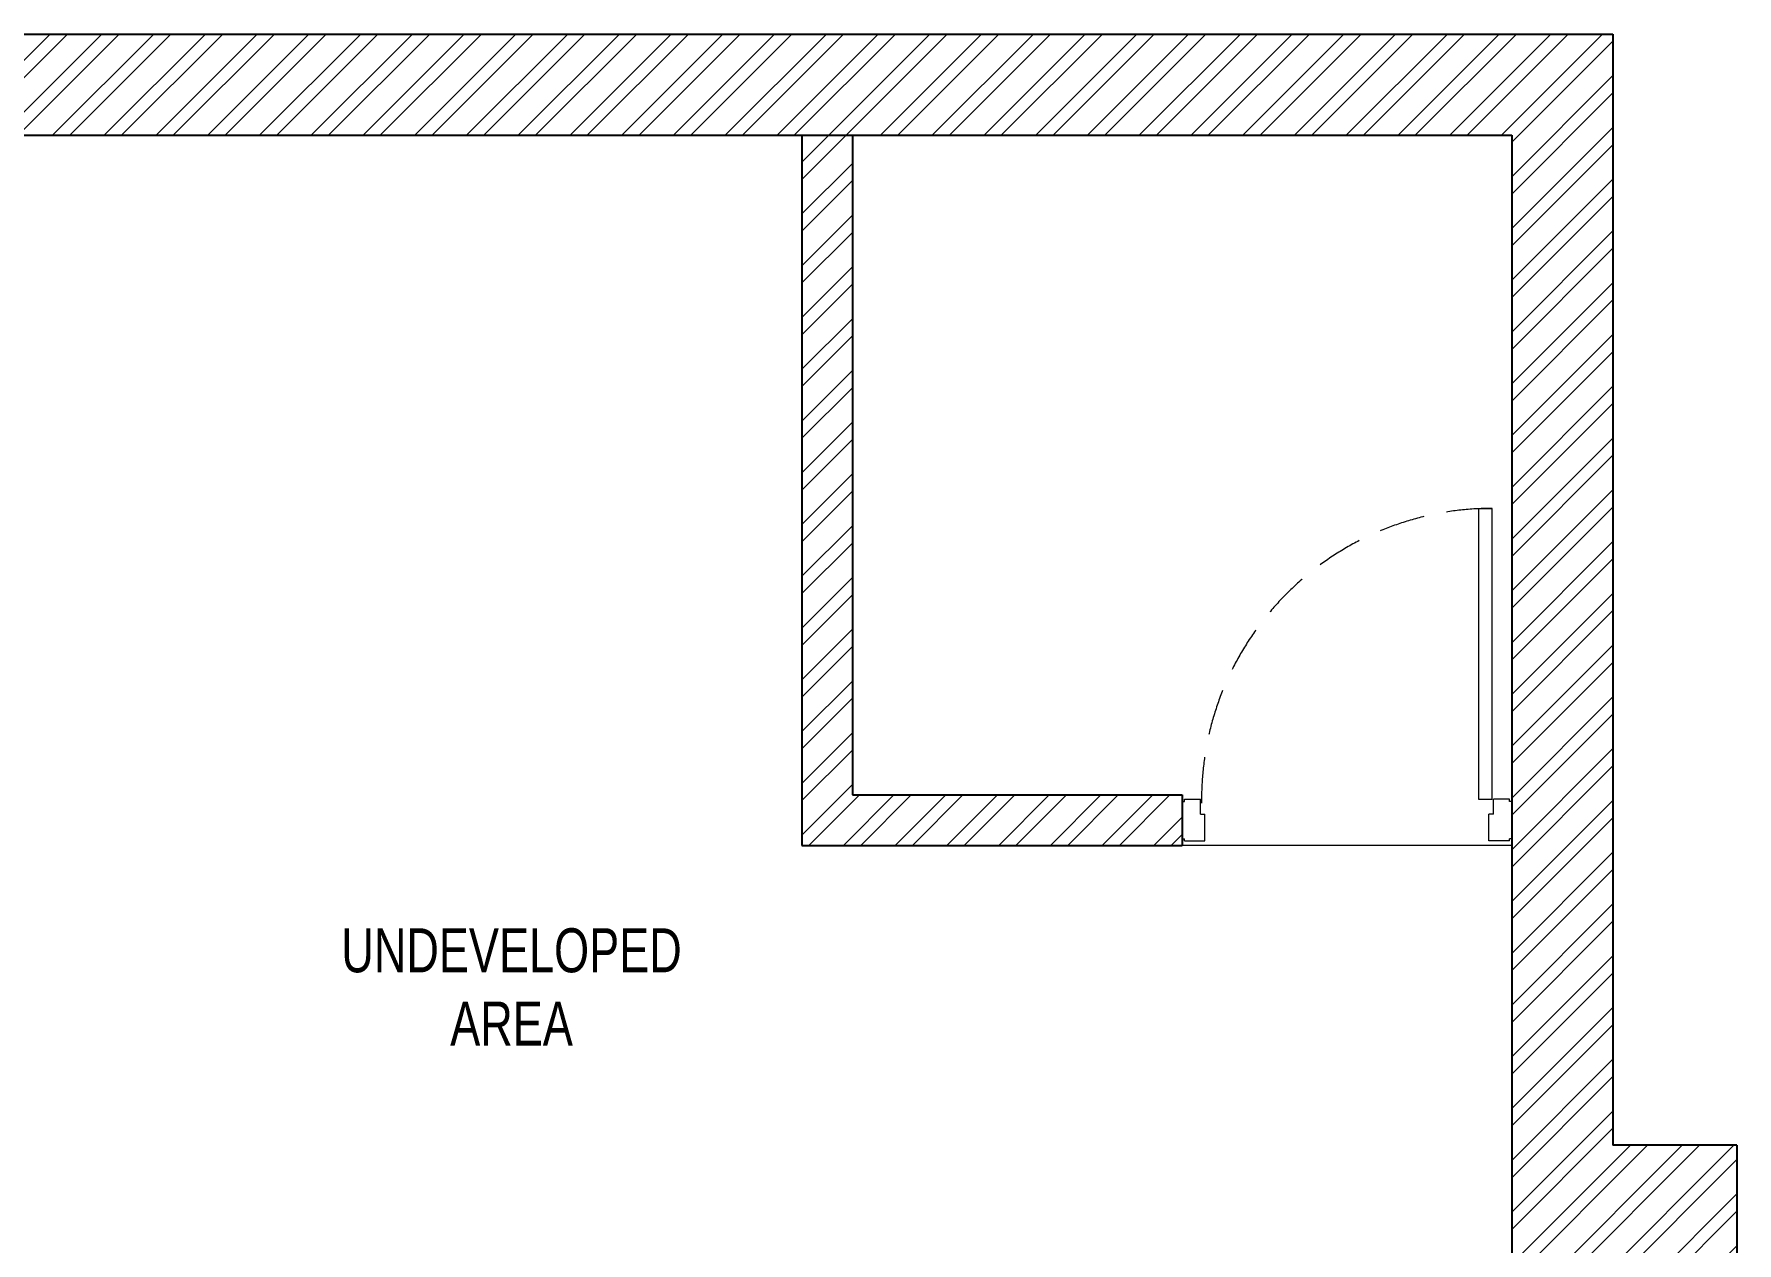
# Model space of a CAD drawing. Header units: feet. Extents: x 3707367 to 3726033, y -4892163 to -4885963.
# Drawn here: x 3722159 to 3726033, y -4888713 to -4885963 of the extents above; entities that cross this region are included whole.
import ezdxf

# ---------------------------------------------------------------- set-up
doc = ezdxf.new("R2010")
doc.units = ezdxf.units.FT
doc.header["$LTSCALE"] = 33
doc.header["$MEASUREMENT"] = 0
doc.linetypes.add('HIDDEN2', pattern=[4.7625, 3.175, -1.5875])
doc.layers.add('A-WALL', color=1, linetype='Continuous')
for name, color, linetype, lineweight in [('A-WALL HATCH', 251, 'Continuous', 0), ('Door', 2, 'Continuous', 13), ('LENS-DOOR', 34, 'Continuous', 20), ('LENS_DIMENSION', 193, 'Continuous', 0), ('LENS_TEXT', 31, 'Continuous', 5)]:
    doc.layers.add(name, color=color, linetype=linetype, lineweight=lineweight)
doc.styles.get("Standard").update_dxf_attribs({"font": 'GILC____.TTF'})
pattern_1 = [(45, (-3383902.085, 5460131.145), (-58.8666395, 58.8666395), []), (45, (-3383862.84, 5460131.145), (-58.8666395, 58.8666395), [])]

# ---------------------------------------------------------------- blocks, each defined once
blk = doc.blocks.new('*U37')
at = {"layer": 'LENS-DOOR'}
for p, q in [((548121.7, 1779235.3), (548121.7, 1778573.8)), ((548121.7, 1779235.3), (548153, 1779235.3)), ((548153, 1778573.8), (548153, 1779235.3)), ((547447.3, 1778568.6), (547452.5, 1778568.6)), ((547447.3, 1778484.1), (547447.3, 1778568.6)), ((547452.5, 1778573.8), (547488.9, 1778573.8)), ((547452.5, 1778568.6), (547452.5, 1778573.8)), ((547488.9, 1778539.9), (547488.9, 1778573.8)), ((548121.7, 1778573.8), (548153, 1778573.8)), ((548192.1, 1778573.8), (548155.6, 1778573.8)), ((548155.6, 1778539.9), (548155.6, 1778573.8)), ((548192.1, 1778568.6), (548192.1, 1778573.8)), ((548197.3, 1778568.6), (548192.1, 1778568.6)), ((548197.3, 1778484.1), (548197.3, 1778568.6)), ((547488.9, 1778539.9), (547499.3, 1778539.9)), ((547499.3, 1778478.9), (547499.3, 1778539.9)), ((548145.2, 1778478.9), (548145.2, 1778539.9)), ((548155.6, 1778539.9), (548145.2, 1778539.9)), ((547447.3, 1778484.1), (547452.5, 1778484.1)), ((547452.5, 1778478.9), (547452.5, 1778484.1)), ((548192.1, 1778478.9), (548192.1, 1778484.1)), ((548197.3, 1778484.1), (548192.1, 1778484.1)), ((547452.5, 1778478.9), (547499.3, 1778478.9)), ((548192.1, 1778478.9), (548145.2, 1778478.9))]:
    blk.add_line(p, q, dxfattribs=at)
at = {"layer": 'LENS-DOOR', "color": 7, "linetype": 'HIDDEN2'}
blk.add_ellipse((548153, 1778573.8), major_axis=(-661.5, 0), ratio=1, start_param=-1.570791, end_param=0.051209, dxfattribs=at)
blk = doc.blocks.new('A$C3e620458')
at = {"layer": 'A-WALL HATCH'}
h = blk.add_hatch(dxfattribs=at)
h.set_pattern_fill('ANSI32', color=256, scale=222)
h.set_pattern_definition(pattern_1)
h.paths.add_polyline_path([(-512.4, 230), (-13459.4, 230), (-16622.4, 230), (-16622.4, 0), (-512.4, 0)])
h.paths.add_polyline_path([(0, 3306), (0, 3673), (-282.4, 3673), (-282.4, 6200), (-16622.4, 6200), (-16622.4, 5880), (-16222.4, 5880), (-16222.4, 5890), (-13436.4, 5890), (-13436.4, 5850), (-13216.4, 5850), (-13216.4, 5890), (-9674.4, 5890), (-9674.4, 5970), (-512.4, 5970), (-512.4, 3306)])
h.paths.add_polyline_path([(0, 0), (0, 230), (-256.4, 230), (-256.4, 0)])
h = blk.add_hatch(dxfattribs=at)
h.set_pattern_fill('ANSI32', color=256, scale=222)
h.set_pattern_definition(pattern_1)
h.paths.add_polyline_path([(-2127.4, 4355), (-1262.4, 4355), (-1262.4, 4470), (-2012.4, 4470), (-2012.4, 5970), (-2127.4, 5970)])
at = {"layer": 'A-WALL'}
for p, q in [((-16622.4, 6200), (-282.4, 6200)), ((-282.4, 6200), (-282.4, 3673)), ((-9674.4, 5970), (-512.4, 5970)), ((-2127.4, 5970), (-2127.4, 4355)), ((-2012.4, 5970), (-2012.4, 4470)), ((-512.4, 5970), (-512.4, 3306)), ((-2012.4, 4470), (-1262.4, 4470)), ((-1262.4, 4470), (-1262.4, 4355)), ((-2127.4, 4355), (-1262.4, 4355)), ((0, 3673), (-282.4, 3673)), ((0, 3673), (0, 0))]:
    blk.add_line(p, q, dxfattribs=at)
at = {"layer": 'Door'}
blk.add_blockref('*U37', (-548709.6, -1774113.9), dxfattribs=at)

msp = doc.modelspace()

# ---------------------------------------------------------------- linework, layer by layer
at = {"layer": 'LENS_DIMENSION'}
msp.add_lwpolyline([(3725521.1, -4887808.5), (3725221.1, -4887808.5), (3723906.1, -4887808.5), (3723906.1, -4886193.5), (3721680.3, -4886193.5), (3721680.3, -4888569.6), (3721680.3, -4889433.5), (3722261.1, -4889433.5), (3723011.1, -4889433.5), (3723111.1, -4889433.5), (3723111.1, -4890333.5), (3724061.1, -4890333.5), (3724161.1, -4890333.5), (3724161.1, -4891933.5), (3725521.1, -4891933.5), (3725521.1, -4891913.5), (3725777.1, -4891913.5), (3725777.1, -4891933.5), (3725918.5, -4891933.5), (3725918.5, -4888857.5), (3725771.1, -4888857.5), (3725521.1, -4888857.5), (3725521.1, -4887808.5)], close=True, dxfattribs=at)

# ---------------------------------------------------------------- block references
msp.add_blockref('A$C3e620458', (3726033.5, -4892163.5), dxfattribs=at)

# ---------------------------------------------------------------- texts
at = {"layer": 'LENS_TEXT', "linetype": 'Continuous', "ltscale": 3, "insert": (3723245.5, -4888130.4), "char_height": 100, "attachment_point": 5}
msp.add_mtext_dynamic_manual_height_columns('UNDEVELOPED AREA', width=930.495, gutter_width=1, heights=[0], dxfattribs=at)

doc.saveas('drawing.dxf')
